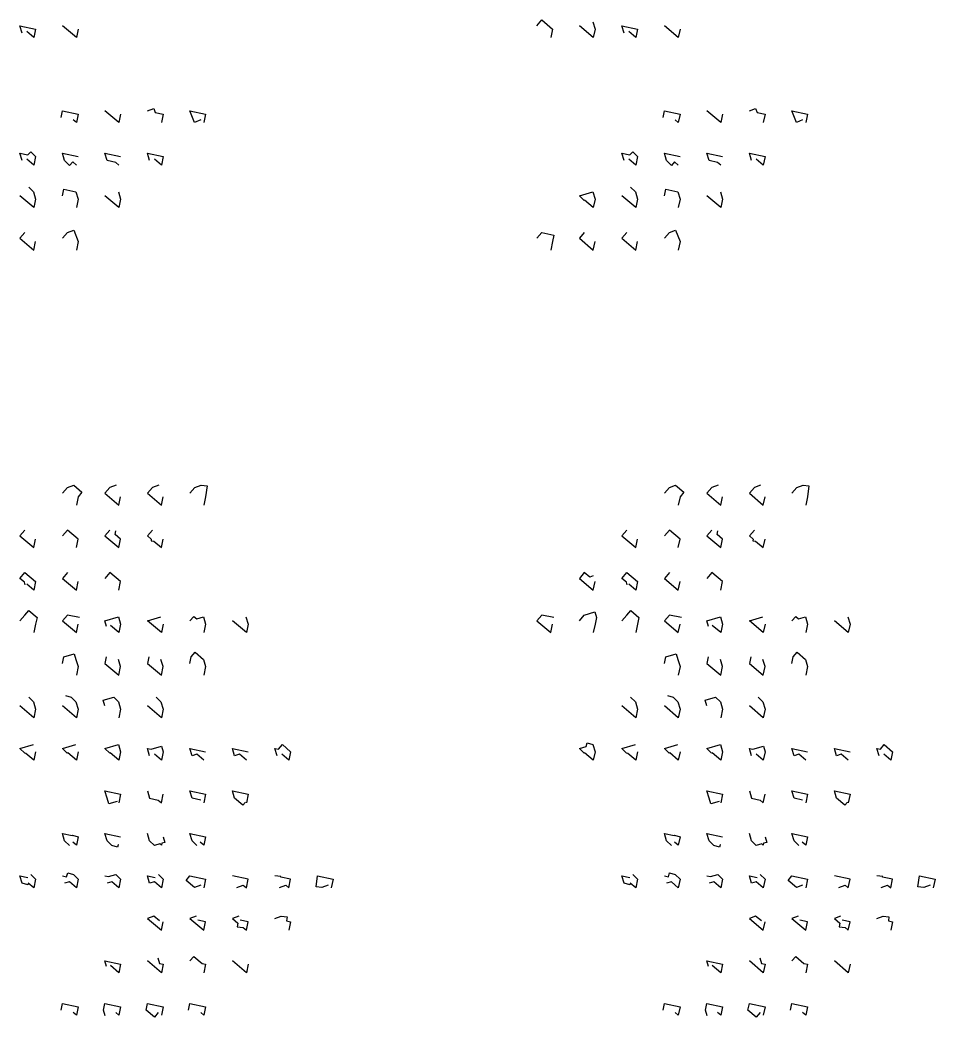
# Model space of a CAD drawing. Header units: inches. Extents: x -12292079.407 to -12292079.373, y 116895049.277 to 116895049.734.
# Drawn here: x -12292079.392 to -12292079.37695, y 116895049.71651 to 116895049.7329 of the extents above; entities that cross this region are included whole.
import ezdxf

# ---------------------------------------------------------------- set-up
doc = ezdxf.new("R2010")
doc.units = ezdxf.units.IN
doc.header["$MEASUREMENT"] = 0

msp = doc.modelspace()

# ---------------------------------------------------------------- linework, layer by layer
at = {"color": 5}
for points in [[(-12292079.383495, 116895049.732808), (-12292079.383413, 116895049.732904), (-12292079.383237, 116895049.732754), (-12292079.383266, 116895049.732614)], [(-12292079.382714, 116895049.729409), (-12292079.382796, 116895049.729313), (-12292079.382567, 116895049.729119), (-12292079.382538, 116895049.729259)], [(-12292079.382015, 116895049.729409), (-12292079.382097, 116895049.729313), (-12292079.381868, 116895049.729119), (-12292079.381839, 116895049.729259)], [(-12292079.382015, 116895049.724516), (-12292079.382097, 116895049.724421), (-12292079.381868, 116895049.724227), (-12292079.381839, 116895049.724367)], [(-12292079.381169, 116895049.724227), (-12292079.38114, 116895049.724367), (-12292079.381316, 116895049.724516), (-12292079.381398, 116895049.724421)], [(-12292079.381316, 116895049.723817), (-12292079.381398, 116895049.723722), (-12292079.381169, 116895049.723528), (-12292079.38114, 116895049.723668)], [(-12292079.38047, 116895049.723528), (-12292079.380441, 116895049.723668), (-12292079.380617, 116895049.723817), (-12292079.380699, 116895049.723722)]]:
    msp.add_lwpolyline(points, close=True, dxfattribs=at)
for points in [[(-12292079.39196, 116895049.732688), (-12292079.391996, 116895049.732808), (-12292079.391738, 116895049.732754), (-12292079.391767, 116895049.732614), (-12292079.391881, 116895049.732711)], [(-12292079.391039, 116895049.732754), (-12292079.391068, 116895049.732614), (-12292079.391297, 116895049.732808)], [(-12292079.389899, 116895049.73141), (-12292079.389796, 116895049.73145), (-12292079.38977, 116895049.731383), (-12292079.389641, 116895049.731356), (-12292079.38967, 116895049.731216)], [(-12292079.391319, 116895049.731302), (-12292079.391297, 116895049.73141), (-12292079.391039, 116895049.731356), (-12292079.391068, 116895049.731216), (-12292079.39112, 116895049.73126)], [(-12292079.39034, 116895049.731356), (-12292079.390369, 116895049.731216), (-12292079.390598, 116895049.73141)], [(-12292079.389023, 116895049.73126), (-12292079.389126, 116895049.73122), (-12292079.3892, 116895049.73141), (-12292079.388942, 116895049.731356), (-12292079.388971, 116895049.731216)], [(-12292079.39196, 116895049.730591), (-12292079.391996, 116895049.730711), (-12292079.391867, 116895049.730684), (-12292079.391816, 116895049.730735), (-12292079.391738, 116895049.730657), (-12292079.391767, 116895049.730517), (-12292079.391881, 116895049.730614)], [(-12292079.391068, 116895049.730517), (-12292079.391128, 116895049.730568), (-12292079.391182, 116895049.730513), (-12292079.391261, 116895049.730591), (-12292079.391297, 116895049.730711), (-12292079.391039, 116895049.730657)], [(-12292079.390369, 116895049.730517), (-12292079.390421, 116895049.730561), (-12292079.390562, 116895049.730591), (-12292079.390598, 116895049.730711), (-12292079.39034, 116895049.730657)], [(-12292079.389863, 116895049.730591), (-12292079.389899, 116895049.730711), (-12292079.389641, 116895049.730657), (-12292079.38967, 116895049.730517), (-12292079.389785, 116895049.730614)], [(-12292079.391852, 116895049.730156), (-12292079.391774, 116895049.730079), (-12292079.391738, 116895049.729958), (-12292079.391767, 116895049.729818), (-12292079.391996, 116895049.730012)], [(-12292079.391297, 116895049.730012), (-12292079.391274, 116895049.73012), (-12292079.391075, 116895049.730079), (-12292079.391039, 116895049.729958), (-12292079.391068, 116895049.729818)], [(-12292079.390376, 116895049.730079), (-12292079.39034, 116895049.729958), (-12292079.390369, 116895049.729818), (-12292079.390598, 116895049.730012)], [(-12292079.391297, 116895049.729313), (-12292079.391215, 116895049.729409), (-12292079.391112, 116895049.729449), (-12292079.391039, 116895049.729259), (-12292079.391068, 116895049.729119)], [(-12292079.391914, 116895049.729409), (-12292079.391996, 116895049.729313), (-12292079.391767, 116895049.729119), (-12292079.391738, 116895049.729259)], [(-12292079.391297, 116895049.72512), (-12292079.391215, 116895049.725215), (-12292079.391112, 116895049.725255), (-12292079.390976, 116895049.725139), (-12292079.391039, 116895049.725065), (-12292079.391068, 116895049.724926)], [(-12292079.390413, 116895049.725255), (-12292079.390516, 116895049.725215), (-12292079.390598, 116895049.72512), (-12292079.390369, 116895049.724926), (-12292079.39034, 116895049.725065)], [(-12292079.389714, 116895049.725255), (-12292079.389817, 116895049.725215), (-12292079.389899, 116895049.72512), (-12292079.38967, 116895049.724926), (-12292079.389641, 116895049.725065)], [(-12292079.3892, 116895049.72512), (-12292079.389118, 116895049.725215), (-12292079.389015, 116895049.725255), (-12292079.388919, 116895049.725243), (-12292079.388942, 116895049.725065), (-12292079.388971, 116895049.724926)], [(-12292079.391914, 116895049.724516), (-12292079.391996, 116895049.724421), (-12292079.391767, 116895049.724227), (-12292079.391738, 116895049.724367)], [(-12292079.391068, 116895049.724227), (-12292079.391039, 116895049.724367), (-12292079.391215, 116895049.724516), (-12292079.391297, 116895049.724421)], [(-12292079.390516, 116895049.724516), (-12292079.390598, 116895049.724421), (-12292079.390369, 116895049.724227), (-12292079.39034, 116895049.724367), (-12292079.390428, 116895049.724441), (-12292079.39042, 116895049.724504)], [(-12292079.389817, 116895049.724516), (-12292079.389899, 116895049.724421), (-12292079.389837, 116895049.724368), (-12292079.38984, 116895049.724339), (-12292079.389796, 116895049.724333), (-12292079.38967, 116895049.724227), (-12292079.389641, 116895049.724367)], [(-12292079.391909, 116895049.723616), (-12292079.391922, 116895049.723659), (-12292079.391996, 116895049.723722), (-12292079.391914, 116895049.723817), (-12292079.391738, 116895049.723668), (-12292079.391767, 116895049.723528), (-12292079.391881, 116895049.723625)], [(-12292079.391215, 116895049.723817), (-12292079.391297, 116895049.723722), (-12292079.391068, 116895049.723528), (-12292079.391039, 116895049.723668)], [(-12292079.390369, 116895049.723528), (-12292079.39034, 116895049.723668), (-12292079.390516, 116895049.723817), (-12292079.390598, 116895049.723722)], [(-12292079.391996, 116895049.723023), (-12292079.391914, 116895049.723119), (-12292079.391851, 116895049.723193), (-12292079.391715, 116895049.723077), (-12292079.391738, 116895049.722969), (-12292079.391767, 116895049.722829)], [(-12292079.391016, 116895049.723077), (-12292079.391215, 116895049.723119), (-12292079.391297, 116895049.723023), (-12292079.391068, 116895049.722829), (-12292079.391039, 116895049.722969)], [(-12292079.39057, 116895049.72293), (-12292079.390598, 116895049.723023), (-12292079.390376, 116895049.723089), (-12292079.39034, 116895049.722969), (-12292079.390369, 116895049.722829), (-12292079.390509, 116895049.722948)], [(-12292079.389641, 116895049.722969), (-12292079.38967, 116895049.722829), (-12292079.389899, 116895049.723023), (-12292079.389677, 116895049.723089)], [(-12292079.3892, 116895049.723023), (-12292079.389137, 116895049.723097), (-12292079.389089, 116895049.723056), (-12292079.388978, 116895049.723089), (-12292079.388942, 116895049.722969), (-12292079.388971, 116895049.722829)], [(-12292079.388279, 116895049.723089), (-12292079.388243, 116895049.722969), (-12292079.388272, 116895049.722829), (-12292079.388501, 116895049.723023)], [(-12292079.391297, 116895049.722324), (-12292079.391274, 116895049.722432), (-12292079.391103, 116895049.722483), (-12292079.391075, 116895049.72239), (-12292079.391039, 116895049.72227), (-12292079.391068, 116895049.72213)], [(-12292079.390575, 116895049.722432), (-12292079.390598, 116895049.722324), (-12292079.390369, 116895049.72213), (-12292079.39034, 116895049.72227), (-12292079.390376, 116895049.72239)], [(-12292079.389876, 116895049.722432), (-12292079.389899, 116895049.722324), (-12292079.38967, 116895049.72213), (-12292079.389641, 116895049.72227), (-12292079.389677, 116895049.72239)], [(-12292079.3892, 116895049.722324), (-12292079.389177, 116895049.722432), (-12292079.389114, 116895049.722506), (-12292079.388978, 116895049.72239), (-12292079.388942, 116895049.72227), (-12292079.388971, 116895049.72213)], [(-12292079.391852, 116895049.721769), (-12292079.391774, 116895049.721691), (-12292079.391738, 116895049.721571), (-12292079.391767, 116895049.721431), (-12292079.391996, 116895049.721625)], [(-12292079.391246, 116895049.721796), (-12292079.391153, 116895049.721769), (-12292079.391075, 116895049.721691), (-12292079.391039, 116895049.721571), (-12292079.391068, 116895049.721431), (-12292079.391297, 116895049.721625)], [(-12292079.390598, 116895049.721625), (-12292079.390625, 116895049.721718), (-12292079.390454, 116895049.721769), (-12292079.390376, 116895049.721691), (-12292079.39034, 116895049.721571), (-12292079.390369, 116895049.721431)], [(-12292079.389755, 116895049.721769), (-12292079.389677, 116895049.721691), (-12292079.389641, 116895049.721571), (-12292079.38967, 116895049.721431), (-12292079.389899, 116895049.721625)], [(-12292079.391738, 116895049.720872), (-12292079.391767, 116895049.720732), (-12292079.391897, 116895049.720842), (-12292079.391917, 116895049.720848), (-12292079.391996, 116895049.720926), (-12292079.391774, 116895049.720992)], [(-12292079.391039, 116895049.720872), (-12292079.391068, 116895049.720732), (-12292079.391208, 116895049.720851), (-12292079.391218, 116895049.720848), (-12292079.391297, 116895049.720926), (-12292079.391075, 116895049.720992)], [(-12292079.390519, 116895049.720848), (-12292079.390598, 116895049.720926), (-12292079.390376, 116895049.720992), (-12292079.39034, 116895049.720872), (-12292079.390369, 116895049.720732), (-12292079.390513, 116895049.720854)], [(-12292079.389863, 116895049.720806), (-12292079.389899, 116895049.720926), (-12292079.38984, 116895049.720914), (-12292079.389669, 116895049.720965), (-12292079.389641, 116895049.720872), (-12292079.38967, 116895049.720732), (-12292079.389785, 116895049.720829)], [(-12292079.388971, 116895049.720732), (-12292079.389086, 116895049.720829), (-12292079.389164, 116895049.720806), (-12292079.3892, 116895049.720926), (-12292079.388942, 116895049.720872)], [(-12292079.388272, 116895049.720732), (-12292079.388387, 116895049.720829), (-12292079.388465, 116895049.720806), (-12292079.388501, 116895049.720926), (-12292079.388243, 116895049.720872)], [(-12292079.387766, 116895049.720806), (-12292079.387802, 116895049.720926), (-12292079.387743, 116895049.720914), (-12292079.38768, 116895049.720988), (-12292079.387544, 116895049.720872), (-12292079.387574, 116895049.720732), (-12292079.387688, 116895049.720829)], [(-12292079.390395, 116895049.720055), (-12292079.390534, 116895049.720014), (-12292079.390562, 116895049.720107), (-12292079.390598, 116895049.720227), (-12292079.39034, 116895049.720173), (-12292079.390369, 116895049.720033)], [(-12292079.389899, 116895049.720227), (-12292079.389863, 116895049.720107), (-12292079.389722, 116895049.720077), (-12292079.38967, 116895049.720033), (-12292079.389641, 116895049.720173)], [(-12292079.389023, 116895049.720077), (-12292079.389164, 116895049.720107), (-12292079.3892, 116895049.720227), (-12292079.388942, 116895049.720173), (-12292079.388971, 116895049.720033)], [(-12292079.388284, 116895049.720043), (-12292079.388329, 116895049.719991), (-12292079.388465, 116895049.720107), (-12292079.388501, 116895049.720227), (-12292079.388243, 116895049.720173), (-12292079.388272, 116895049.720033)], [(-12292079.391182, 116895049.71933), (-12292079.391261, 116895049.719408), (-12292079.391297, 116895049.719528), (-12292079.391134, 116895049.719494), (-12292079.391132, 116895049.719501), (-12292079.391039, 116895049.719474), (-12292079.391068, 116895049.719334), (-12292079.391128, 116895049.719385)], [(-12292079.390369, 116895049.719334), (-12292079.390379, 116895049.719342), (-12292079.39039, 116895049.719302), (-12292079.390484, 116895049.71933), (-12292079.390562, 116895049.719408), (-12292079.390598, 116895049.719528), (-12292079.39034, 116895049.719474)], [(-12292079.389641, 116895049.719474), (-12292079.389613, 116895049.719381), (-12292079.389664, 116895049.719366), (-12292079.38967, 116895049.719334), (-12292079.389696, 116895049.719356), (-12292079.389785, 116895049.71933), (-12292079.389863, 116895049.719408), (-12292079.389899, 116895049.719528)], [(-12292079.389086, 116895049.71933), (-12292079.389164, 116895049.719408), (-12292079.3892, 116895049.719528), (-12292079.388942, 116895049.719474), (-12292079.388971, 116895049.719334), (-12292079.389031, 116895049.719385)], [(-12292079.391816, 116895049.718853), (-12292079.391738, 116895049.718775), (-12292079.391767, 116895049.718635), (-12292079.391858, 116895049.718712), (-12292079.391867, 116895049.718681), (-12292079.39196, 116895049.718709), (-12292079.391996, 116895049.718829), (-12292079.391867, 116895049.718802)], [(-12292079.391297, 116895049.718829), (-12292079.391229, 116895049.718815), (-12292079.39121, 116895049.71888), (-12292079.391117, 116895049.718853), (-12292079.391039, 116895049.718775), (-12292079.391068, 116895049.718635), (-12292079.391182, 116895049.718732), (-12292079.391261, 116895049.718709)], [(-12292079.390598, 116895049.718829), (-12292079.390539, 116895049.718817), (-12292079.390418, 116895049.718853), (-12292079.39034, 116895049.718775), (-12292079.390369, 116895049.718635), (-12292079.390483, 116895049.718732), (-12292079.390562, 116895049.718709)], [(-12292079.389719, 116895049.718853), (-12292079.389641, 116895049.718775), (-12292079.38967, 116895049.718635), (-12292079.389785, 116895049.718732), (-12292079.389863, 116895049.718709), (-12292079.389899, 116895049.718829), (-12292079.38977, 116895049.718802)], [(-12292079.389023, 116895049.718679), (-12292079.389126, 116895049.718639), (-12292079.389263, 116895049.718755), (-12292079.3892, 116895049.718829), (-12292079.388942, 116895049.718775), (-12292079.388971, 116895049.718635)], [(-12292079.388427, 116895049.718639), (-12292079.388324, 116895049.718679), (-12292079.388272, 116895049.718635), (-12292079.388243, 116895049.718775), (-12292079.388501, 116895049.718829)], [(-12292079.387728, 116895049.718639), (-12292079.387625, 116895049.718679), (-12292079.387574, 116895049.718635), (-12292079.387544, 116895049.718775), (-12292079.387707, 116895049.718809), (-12292079.387706, 116895049.718817), (-12292079.387802, 116895049.718829)], [(-12292079.386927, 116895049.718679), (-12292079.38703, 116895049.718639), (-12292079.387126, 116895049.718652), (-12292079.387103, 116895049.718829), (-12292079.386845, 116895049.718775), (-12292079.386875, 116895049.718635)], [(-12292079.3897, 116895049.718088), (-12292079.389796, 116895049.71817), (-12292079.389899, 116895049.71813), (-12292079.38967, 116895049.717936), (-12292079.389641, 116895049.718076)], [(-12292079.389097, 116895049.71817), (-12292079.3892, 116895049.71813), (-12292079.388971, 116895049.717936), (-12292079.388942, 116895049.718076), (-12292079.389071, 116895049.718103)], [(-12292079.388398, 116895049.71817), (-12292079.388501, 116895049.71813), (-12292079.388413, 116895049.718055), (-12292079.388421, 116895049.717993), (-12292079.388324, 116895049.71798), (-12292079.388272, 116895049.717936), (-12292079.388243, 116895049.718076), (-12292079.388372, 116895049.718103)], [(-12292079.387802, 116895049.71813), (-12292079.387699, 116895049.71817), (-12292079.387603, 116895049.718158), (-12292079.387611, 116895049.71809), (-12292079.387544, 116895049.718076), (-12292079.387574, 116895049.717936)], [(-12292079.389727, 116895049.717483), (-12292079.3897, 116895049.717389), (-12292079.389641, 116895049.717377), (-12292079.38967, 116895049.717237), (-12292079.389899, 116895049.717431)], [(-12292079.3892, 116895049.717431), (-12292079.389137, 116895049.717505), (-12292079.389001, 116895049.717389), (-12292079.388942, 116895049.717377), (-12292079.388971, 116895049.717237)], [(-12292079.39057, 116895049.717338), (-12292079.390598, 116895049.717431), (-12292079.39034, 116895049.717377), (-12292079.390369, 116895049.717237), (-12292079.390509, 116895049.717356)], [(-12292079.388243, 116895049.717377), (-12292079.388272, 116895049.717237), (-12292079.388501, 116895049.717431)], [(-12292079.391319, 116895049.716624), (-12292079.391297, 116895049.716732), (-12292079.391039, 116895049.716678), (-12292079.391068, 116895049.716538), (-12292079.39112, 116895049.716582)], [(-12292079.390593, 116895049.716531), (-12292079.39062, 116895049.716624), (-12292079.390598, 116895049.716732), (-12292079.39034, 116895049.716678), (-12292079.390369, 116895049.716538), (-12292079.390421, 116895049.716582)], [(-12292079.389722, 116895049.716582), (-12292079.389785, 116895049.716508), (-12292079.389921, 116895049.716624), (-12292079.389899, 116895049.716732), (-12292079.389641, 116895049.716678), (-12292079.38967, 116895049.716538)], [(-12292079.389223, 116895049.716624), (-12292079.3892, 116895049.716732), (-12292079.388942, 116895049.716678), (-12292079.388971, 116895049.716538), (-12292079.389023, 116895049.716582)]]:
    msp.add_lwpolyline(points, close=True)
at = {"color": 4}
for points in [[(-12292079.382574, 116895049.732874), (-12292079.382538, 116895049.732754), (-12292079.382567, 116895049.732614), (-12292079.382796, 116895049.732808)], [(-12292079.380477, 116895049.730079), (-12292079.380441, 116895049.729958), (-12292079.38047, 116895049.729818), (-12292079.380699, 116895049.730012)], [(-12292079.379742, 116895049.722969), (-12292079.379771, 116895049.722829), (-12292079.38, 116895049.723023), (-12292079.379778, 116895049.723089)], [(-12292079.37838, 116895049.723089), (-12292079.378344, 116895049.722969), (-12292079.378373, 116895049.722829), (-12292079.378602, 116895049.723023)]]:
    msp.add_lwpolyline(points, close=True, dxfattribs=at)
at = {"color": 3}
for points in [[(-12292079.382061, 116895049.732688), (-12292079.382097, 116895049.732808), (-12292079.381839, 116895049.732754), (-12292079.381868, 116895049.732614), (-12292079.381982, 116895049.732711)], [(-12292079.379964, 116895049.730591), (-12292079.38, 116895049.730711), (-12292079.379742, 116895049.730657), (-12292079.379771, 116895049.730517), (-12292079.379886, 116895049.730614)], [(-12292079.379072, 116895049.720732), (-12292079.379187, 116895049.720829), (-12292079.379265, 116895049.720806), (-12292079.379301, 116895049.720926), (-12292079.379043, 116895049.720872)], [(-12292079.378373, 116895049.720732), (-12292079.378488, 116895049.720829), (-12292079.378566, 116895049.720806), (-12292079.378602, 116895049.720926), (-12292079.378344, 116895049.720872)]]:
    msp.add_lwpolyline(points, close=True, dxfattribs=at)
at = {"color": 2}
for points in [[(-12292079.38114, 116895049.732754), (-12292079.381169, 116895049.732614), (-12292079.381398, 116895049.732808)], [(-12292079.380441, 116895049.731356), (-12292079.38047, 116895049.731216), (-12292079.380699, 116895049.73141)], [(-12292079.378344, 116895049.717377), (-12292079.378373, 116895049.717237), (-12292079.378602, 116895049.717431)]]:
    msp.add_lwpolyline(points, close=True, dxfattribs=at)
at = {"color": 7}
for points in [[(-12292079.38, 116895049.73141), (-12292079.379897, 116895049.73145), (-12292079.379871, 116895049.731383), (-12292079.379742, 116895049.731356), (-12292079.379771, 116895049.731216)], [(-12292079.379198, 116895049.71817), (-12292079.379301, 116895049.71813), (-12292079.379072, 116895049.717936), (-12292079.379043, 116895049.718076), (-12292079.379172, 116895049.718103)]]:
    msp.add_lwpolyline(points, close=True, dxfattribs=at)
at = {"color": 6}
for points in [[(-12292079.38142, 116895049.731302), (-12292079.381398, 116895049.73141), (-12292079.38114, 116895049.731356), (-12292079.381169, 116895049.731216), (-12292079.381221, 116895049.73126)], [(-12292079.38142, 116895049.716624), (-12292079.381398, 116895049.716732), (-12292079.38114, 116895049.716678), (-12292079.381169, 116895049.716538), (-12292079.381221, 116895049.716582)], [(-12292079.379324, 116895049.716624), (-12292079.379301, 116895049.716732), (-12292079.379043, 116895049.716678), (-12292079.379072, 116895049.716538), (-12292079.379124, 116895049.716582)]]:
    msp.add_lwpolyline(points, close=True, dxfattribs=at)
at = {"color": 8}
for points in [[(-12292079.379124, 116895049.73126), (-12292079.379227, 116895049.73122), (-12292079.379301, 116895049.73141), (-12292079.379043, 116895049.731356), (-12292079.379072, 116895049.731216)], [(-12292079.378528, 116895049.718639), (-12292079.378425, 116895049.718679), (-12292079.378373, 116895049.718635), (-12292079.378344, 116895049.718775), (-12292079.378602, 116895049.718829)]]:
    msp.add_lwpolyline(points, close=True, dxfattribs=at)
at = {"color": 9}
for points in [[(-12292079.382061, 116895049.730591), (-12292079.382097, 116895049.730711), (-12292079.381968, 116895049.730684), (-12292079.381917, 116895049.730735), (-12292079.381839, 116895049.730657), (-12292079.381868, 116895049.730517), (-12292079.381982, 116895049.730614)], [(-12292079.37982, 116895049.718853), (-12292079.379742, 116895049.718775), (-12292079.379771, 116895049.718635), (-12292079.379886, 116895049.718732), (-12292079.379964, 116895049.718709), (-12292079.38, 116895049.718829), (-12292079.379871, 116895049.718802)]]:
    msp.add_lwpolyline(points, close=True, dxfattribs=at)
at = {"color": 10}
for points in [[(-12292079.381169, 116895049.730517), (-12292079.381229, 116895049.730568), (-12292079.381283, 116895049.730513), (-12292079.381362, 116895049.730591), (-12292079.381398, 116895049.730711), (-12292079.38114, 116895049.730657)], [(-12292079.379187, 116895049.71933), (-12292079.379265, 116895049.719408), (-12292079.379301, 116895049.719528), (-12292079.379043, 116895049.719474), (-12292079.379072, 116895049.719334), (-12292079.379132, 116895049.719385)]]:
    msp.add_lwpolyline(points, close=True, dxfattribs=at)
at = {"color": 11}
for points in [[(-12292079.38047, 116895049.730517), (-12292079.380522, 116895049.730561), (-12292079.380663, 116895049.730591), (-12292079.380699, 116895049.730711), (-12292079.380441, 116895049.730657)], [(-12292079.38, 116895049.720227), (-12292079.379964, 116895049.720107), (-12292079.379823, 116895049.720077), (-12292079.379771, 116895049.720033), (-12292079.379742, 116895049.720173)], [(-12292079.379124, 116895049.720077), (-12292079.379265, 116895049.720107), (-12292079.379301, 116895049.720227), (-12292079.379043, 116895049.720173), (-12292079.379072, 116895049.720033)]]:
    msp.add_lwpolyline(points, close=True, dxfattribs=at)
at = {"color": 13}
for points in [[(-12292079.381953, 116895049.730156), (-12292079.381875, 116895049.730079), (-12292079.381839, 116895049.729958), (-12292079.381868, 116895049.729818), (-12292079.382097, 116895049.730012)], [(-12292079.381953, 116895049.721769), (-12292079.381875, 116895049.721691), (-12292079.381839, 116895049.721571), (-12292079.381868, 116895049.721431), (-12292079.382097, 116895049.721625)], [(-12292079.379856, 116895049.721769), (-12292079.379778, 116895049.721691), (-12292079.379742, 116895049.721571), (-12292079.379771, 116895049.721431), (-12292079.38, 116895049.721625)]]:
    msp.add_lwpolyline(points, close=True, dxfattribs=at)
at = {"color": 14}
for points in [[(-12292079.381398, 116895049.730012), (-12292079.381375, 116895049.73012), (-12292079.381176, 116895049.730079), (-12292079.38114, 116895049.729958), (-12292079.381169, 116895049.729818)], [(-12292079.380676, 116895049.722432), (-12292079.380699, 116895049.722324), (-12292079.38047, 116895049.72213), (-12292079.380441, 116895049.72227), (-12292079.380477, 116895049.72239)], [(-12292079.379977, 116895049.722432), (-12292079.38, 116895049.722324), (-12292079.379771, 116895049.72213), (-12292079.379742, 116895049.72227), (-12292079.379778, 116895049.72239)]]:
    msp.add_lwpolyline(points, close=True, dxfattribs=at)
at = {"color": 12}
for points in [[(-12292079.382717, 116895049.729934), (-12292079.382796, 116895049.730012), (-12292079.382574, 116895049.730079), (-12292079.382538, 116895049.729958), (-12292079.382567, 116895049.729818), (-12292079.382711, 116895049.729941)], [(-12292079.38062, 116895049.720848), (-12292079.380699, 116895049.720926), (-12292079.380477, 116895049.720992), (-12292079.380441, 116895049.720872), (-12292079.38047, 116895049.720732), (-12292079.380614, 116895049.720854)]]:
    msp.add_lwpolyline(points, close=True, dxfattribs=at)
at = {"color": 16}
for points in [[(-12292079.381398, 116895049.729313), (-12292079.381316, 116895049.729409), (-12292079.381213, 116895049.729449), (-12292079.38114, 116895049.729259), (-12292079.381169, 116895049.729119)], [(-12292079.380514, 116895049.725255), (-12292079.380617, 116895049.725215), (-12292079.380699, 116895049.72512), (-12292079.38047, 116895049.724926), (-12292079.380441, 116895049.725065)], [(-12292079.379815, 116895049.725255), (-12292079.379918, 116895049.725215), (-12292079.38, 116895049.72512), (-12292079.379771, 116895049.724926), (-12292079.379742, 116895049.725065)]]:
    msp.add_lwpolyline(points, close=True, dxfattribs=at)
at = {"color": 15}
for points in [[(-12292079.383495, 116895049.729313), (-12292079.383413, 116895049.729409), (-12292079.383214, 116895049.729367), (-12292079.383237, 116895049.729259), (-12292079.383266, 116895049.729119)], [(-12292079.383214, 116895049.723077), (-12292079.383413, 116895049.723119), (-12292079.383495, 116895049.723023), (-12292079.383266, 116895049.722829), (-12292079.383237, 116895049.722969)], [(-12292079.381117, 116895049.723077), (-12292079.381316, 116895049.723119), (-12292079.381398, 116895049.723023), (-12292079.381169, 116895049.722829), (-12292079.38114, 116895049.722969)]]:
    msp.add_lwpolyline(points, close=True, dxfattribs=at)
at = {"color": 17}
msp.add_lwpolyline([(-12292079.381398, 116895049.72512), (-12292079.381316, 116895049.725215), (-12292079.381213, 116895049.725255), (-12292079.381077, 116895049.725139), (-12292079.38114, 116895049.725065), (-12292079.381169, 116895049.724926)], close=True, dxfattribs=at)
at = {"color": 18}
msp.add_lwpolyline([(-12292079.379301, 116895049.72512), (-12292079.379219, 116895049.725215), (-12292079.379116, 116895049.725255), (-12292079.37902, 116895049.725243), (-12292079.379043, 116895049.725065), (-12292079.379072, 116895049.724926)], close=True, dxfattribs=at)
at = {"color": 19}
msp.add_lwpolyline([(-12292079.380617, 116895049.724516), (-12292079.380699, 116895049.724421), (-12292079.38047, 116895049.724227), (-12292079.380441, 116895049.724367), (-12292079.380529, 116895049.724441), (-12292079.380521, 116895049.724504)], close=True, dxfattribs=at)
at = {"color": 20}
msp.add_lwpolyline([(-12292079.379918, 116895049.724516), (-12292079.38, 116895049.724421), (-12292079.379938, 116895049.724368), (-12292079.379941, 116895049.724339), (-12292079.379897, 116895049.724333), (-12292079.379771, 116895049.724227), (-12292079.379742, 116895049.724367)], close=True, dxfattribs=at)
at = {"color": 21}
msp.add_lwpolyline([(-12292079.382566, 116895049.723761), (-12292079.382626, 116895049.723742), (-12292079.382714, 116895049.723817), (-12292079.382796, 116895049.723722), (-12292079.382567, 116895049.723528), (-12292079.382538, 116895049.723668)], close=True, dxfattribs=at)
at = {"color": 22}
msp.add_lwpolyline([(-12292079.38201, 116895049.723616), (-12292079.382023, 116895049.723659), (-12292079.382097, 116895049.723722), (-12292079.382015, 116895049.723817), (-12292079.381839, 116895049.723668), (-12292079.381868, 116895049.723528), (-12292079.381982, 116895049.723625)], close=True, dxfattribs=at)
at = {"color": 23}
msp.add_lwpolyline([(-12292079.382796, 116895049.723023), (-12292079.382714, 116895049.723119), (-12292079.382543, 116895049.72317), (-12292079.382515, 116895049.723077), (-12292079.382538, 116895049.722969), (-12292079.382567, 116895049.722829)], close=True, dxfattribs=at)
at = {"color": 24}
msp.add_lwpolyline([(-12292079.382097, 116895049.723023), (-12292079.382015, 116895049.723119), (-12292079.381952, 116895049.723193), (-12292079.381816, 116895049.723077), (-12292079.381839, 116895049.722969), (-12292079.381868, 116895049.722829)], close=True, dxfattribs=at)
at = {"color": 25}
msp.add_lwpolyline([(-12292079.380671, 116895049.72293), (-12292079.380699, 116895049.723023), (-12292079.380477, 116895049.723089), (-12292079.380441, 116895049.722969), (-12292079.38047, 116895049.722829), (-12292079.380611, 116895049.722948)], close=True, dxfattribs=at)
at = {"color": 26}
msp.add_lwpolyline([(-12292079.379301, 116895049.723023), (-12292079.379238, 116895049.723097), (-12292079.37919, 116895049.723056), (-12292079.379079, 116895049.723089), (-12292079.379043, 116895049.722969), (-12292079.379072, 116895049.722829)], close=True, dxfattribs=at)
at = {"color": 27}
msp.add_lwpolyline([(-12292079.381398, 116895049.722324), (-12292079.381375, 116895049.722432), (-12292079.381204, 116895049.722483), (-12292079.381176, 116895049.72239), (-12292079.38114, 116895049.72227), (-12292079.381169, 116895049.72213)], close=True, dxfattribs=at)
at = {"color": 28}
msp.add_lwpolyline([(-12292079.379301, 116895049.722324), (-12292079.379278, 116895049.722432), (-12292079.379215, 116895049.722506), (-12292079.379079, 116895049.72239), (-12292079.379043, 116895049.72227), (-12292079.379072, 116895049.72213)], close=True, dxfattribs=at)
at = {"color": 29}
msp.add_lwpolyline([(-12292079.381347, 116895049.721796), (-12292079.381254, 116895049.721769), (-12292079.381176, 116895049.721691), (-12292079.38114, 116895049.721571), (-12292079.381169, 116895049.721431), (-12292079.381398, 116895049.721625)], close=True, dxfattribs=at)
at = {"color": 30}
msp.add_lwpolyline([(-12292079.380699, 116895049.721625), (-12292079.380726, 116895049.721718), (-12292079.380555, 116895049.721769), (-12292079.380477, 116895049.721691), (-12292079.380441, 116895049.721571), (-12292079.38047, 116895049.721431)], close=True, dxfattribs=at)
at = {"color": 31}
msp.add_lwpolyline([(-12292079.382717, 116895049.720848), (-12292079.382796, 116895049.720926), (-12292079.382685, 116895049.720959), (-12292079.382667, 116895049.72102), (-12292079.382574, 116895049.720992), (-12292079.382538, 116895049.720872), (-12292079.382567, 116895049.720732), (-12292079.382711, 116895049.720854)], close=True, dxfattribs=at)
at = {"color": 32}
msp.add_lwpolyline([(-12292079.381839, 116895049.720872), (-12292079.381868, 116895049.720732), (-12292079.381998, 116895049.720842), (-12292079.382018, 116895049.720848), (-12292079.382097, 116895049.720926), (-12292079.381875, 116895049.720992)], close=True, dxfattribs=at)
at = {"color": 33}
msp.add_lwpolyline([(-12292079.38114, 116895049.720872), (-12292079.381169, 116895049.720732), (-12292079.381309, 116895049.720851), (-12292079.381319, 116895049.720848), (-12292079.381398, 116895049.720926), (-12292079.381176, 116895049.720992)], close=True, dxfattribs=at)
at = {"color": 34}
msp.add_lwpolyline([(-12292079.379964, 116895049.720806), (-12292079.38, 116895049.720926), (-12292079.379941, 116895049.720914), (-12292079.37977, 116895049.720965), (-12292079.379742, 116895049.720872), (-12292079.379771, 116895049.720732), (-12292079.379886, 116895049.720829)], close=True, dxfattribs=at)
at = {"color": 35}
msp.add_lwpolyline([(-12292079.377867, 116895049.720806), (-12292079.377903, 116895049.720926), (-12292079.377844, 116895049.720914), (-12292079.377781, 116895049.720988), (-12292079.377645, 116895049.720872), (-12292079.377675, 116895049.720732), (-12292079.377789, 116895049.720829)], close=True, dxfattribs=at)
at = {"color": 36}
msp.add_lwpolyline([(-12292079.380496, 116895049.720055), (-12292079.380635, 116895049.720014), (-12292079.380663, 116895049.720107), (-12292079.380699, 116895049.720227), (-12292079.380441, 116895049.720173), (-12292079.38047, 116895049.720033)], close=True, dxfattribs=at)
at = {"color": 37}
msp.add_lwpolyline([(-12292079.378385, 116895049.720043), (-12292079.37843, 116895049.719991), (-12292079.378566, 116895049.720107), (-12292079.378602, 116895049.720227), (-12292079.378344, 116895049.720173), (-12292079.378373, 116895049.720033)], close=True, dxfattribs=at)
at = {"color": 38}
msp.add_lwpolyline([(-12292079.381283, 116895049.71933), (-12292079.381362, 116895049.719408), (-12292079.381398, 116895049.719528), (-12292079.381235, 116895049.719494), (-12292079.381233, 116895049.719501), (-12292079.38114, 116895049.719474), (-12292079.381169, 116895049.719334), (-12292079.381229, 116895049.719385)], close=True, dxfattribs=at)
at = {"color": 39}
msp.add_lwpolyline([(-12292079.38047, 116895049.719334), (-12292079.38048, 116895049.719342), (-12292079.380491, 116895049.719302), (-12292079.380585, 116895049.71933), (-12292079.380663, 116895049.719408), (-12292079.380699, 116895049.719528), (-12292079.380441, 116895049.719474)], close=True, dxfattribs=at)
at = {"color": 40}
msp.add_lwpolyline([(-12292079.379742, 116895049.719474), (-12292079.379714, 116895049.719381), (-12292079.379765, 116895049.719366), (-12292079.379771, 116895049.719334), (-12292079.379797, 116895049.719356), (-12292079.379886, 116895049.71933), (-12292079.379964, 116895049.719408), (-12292079.38, 116895049.719528)], close=True, dxfattribs=at)
at = {"color": 41}
msp.add_lwpolyline([(-12292079.381917, 116895049.718853), (-12292079.381839, 116895049.718775), (-12292079.381868, 116895049.718635), (-12292079.381959, 116895049.718712), (-12292079.381968, 116895049.718681), (-12292079.382061, 116895049.718709), (-12292079.382097, 116895049.718829), (-12292079.381968, 116895049.718802)], close=True, dxfattribs=at)
at = {"color": 42}
msp.add_lwpolyline([(-12292079.381398, 116895049.718829), (-12292079.38133, 116895049.718815), (-12292079.381311, 116895049.71888), (-12292079.381218, 116895049.718853), (-12292079.38114, 116895049.718775), (-12292079.381169, 116895049.718635), (-12292079.381283, 116895049.718732), (-12292079.381362, 116895049.718709)], close=True, dxfattribs=at)
at = {"color": 43}
msp.add_lwpolyline([(-12292079.380699, 116895049.718829), (-12292079.38064, 116895049.718817), (-12292079.380519, 116895049.718853), (-12292079.380441, 116895049.718775), (-12292079.38047, 116895049.718635), (-12292079.380585, 116895049.718732), (-12292079.380663, 116895049.718709)], close=True, dxfattribs=at)
at = {"color": 44}
msp.add_lwpolyline([(-12292079.379124, 116895049.718679), (-12292079.379227, 116895049.718639), (-12292079.379364, 116895049.718755), (-12292079.379301, 116895049.718829), (-12292079.379043, 116895049.718775), (-12292079.379072, 116895049.718635)], close=True, dxfattribs=at)
at = {"color": 45}
msp.add_lwpolyline([(-12292079.37783, 116895049.718639), (-12292079.377727, 116895049.718679), (-12292079.377675, 116895049.718635), (-12292079.377645, 116895049.718775), (-12292079.377808, 116895049.718809), (-12292079.377807, 116895049.718817), (-12292079.377903, 116895049.718829)], close=True, dxfattribs=at)
at = {"color": 46}
msp.add_lwpolyline([(-12292079.377028, 116895049.718679), (-12292079.377131, 116895049.718639), (-12292079.377227, 116895049.718652), (-12292079.377204, 116895049.718829), (-12292079.376946, 116895049.718775), (-12292079.376976, 116895049.718635)], close=True, dxfattribs=at)
at = {"color": 47}
msp.add_lwpolyline([(-12292079.379801, 116895049.718088), (-12292079.379897, 116895049.71817), (-12292079.38, 116895049.71813), (-12292079.379771, 116895049.717936), (-12292079.379742, 116895049.718076)], close=True, dxfattribs=at)
at = {"color": 48}
msp.add_lwpolyline([(-12292079.378499, 116895049.71817), (-12292079.378602, 116895049.71813), (-12292079.378514, 116895049.718055), (-12292079.378522, 116895049.717993), (-12292079.378425, 116895049.71798), (-12292079.378373, 116895049.717936), (-12292079.378344, 116895049.718076), (-12292079.378473, 116895049.718103)], close=True, dxfattribs=at)
at = {"color": 49}
msp.add_lwpolyline([(-12292079.377903, 116895049.71813), (-12292079.3778, 116895049.71817), (-12292079.377704, 116895049.718158), (-12292079.377712, 116895049.71809), (-12292079.377645, 116895049.718076), (-12292079.377675, 116895049.717936)], close=True, dxfattribs=at)
at = {"color": 51}
msp.add_lwpolyline([(-12292079.379828, 116895049.717483), (-12292079.379801, 116895049.717389), (-12292079.379742, 116895049.717377), (-12292079.379771, 116895049.717237), (-12292079.38, 116895049.717431)], close=True, dxfattribs=at)
at = {"color": 52}
msp.add_lwpolyline([(-12292079.379301, 116895049.717431), (-12292079.379238, 116895049.717505), (-12292079.379102, 116895049.717389), (-12292079.379043, 116895049.717377), (-12292079.379072, 116895049.717237)], close=True, dxfattribs=at)
at = {"color": 50}
msp.add_lwpolyline([(-12292079.380671, 116895049.717338), (-12292079.380699, 116895049.717431), (-12292079.380441, 116895049.717377), (-12292079.38047, 116895049.717237), (-12292079.380611, 116895049.717356)], close=True, dxfattribs=at)
at = {"color": 53}
msp.add_lwpolyline([(-12292079.380694, 116895049.716531), (-12292079.380721, 116895049.716624), (-12292079.380699, 116895049.716732), (-12292079.380441, 116895049.716678), (-12292079.38047, 116895049.716538), (-12292079.380522, 116895049.716582)], close=True, dxfattribs=at)
at = {"color": 54}
msp.add_lwpolyline([(-12292079.379823, 116895049.716582), (-12292079.379886, 116895049.716508), (-12292079.380023, 116895049.716624), (-12292079.38, 116895049.716732), (-12292079.379742, 116895049.716678), (-12292079.379771, 116895049.716538)], close=True, dxfattribs=at)

doc.saveas('drawing.dxf')
